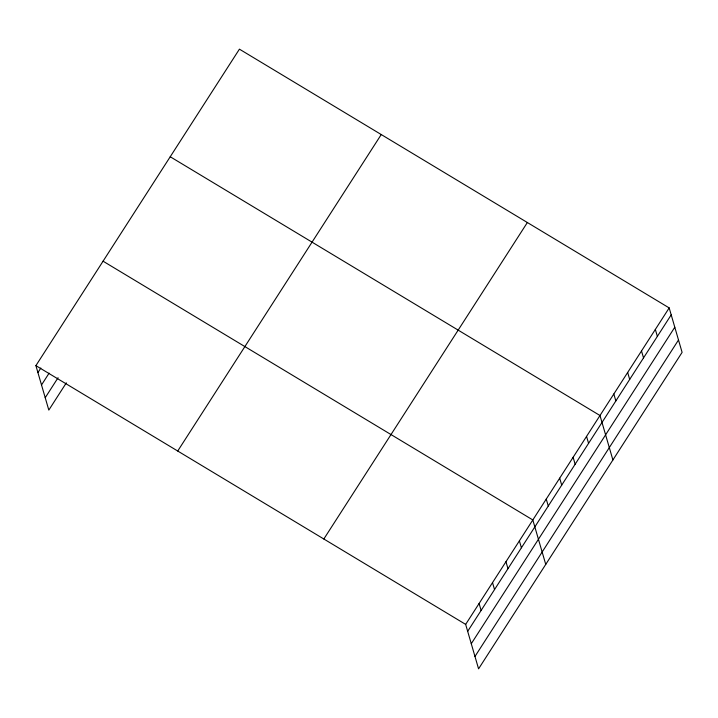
<?xml version="1.0" encoding="UTF-8"?>
<svg xmlns="http://www.w3.org/2000/svg" width="718" height="718" viewBox="0 0 718 718"><rect width="100%" height="100%" fill="white"/><g stroke="black" fill="none" stroke-linecap="round" stroke-linejoin="round"><path stroke-width="1.08" d="M35.9 365.633L239.426 49.156L669.185 307.914L682.1 352.367L478.574 668.844L465.659 624.391L35.9 365.633L48.815 410.086L66.334 382.847M37.919 372.579L40.836 368.038M41.518 384.956L49.111 373.145M45.216 397.709L58.068 377.731M177.723 451.021L381.249 134.544M323.836 538.994L527.362 222.526M465.659 624.391L669.185 307.914M467.678 631.337L671.204 314.861M471.277 643.714L674.794 327.237M474.975 656.467L678.501 339.991M170.229 156.757L599.988 415.516L612.903 459.969M103.06 261.19L532.819 519.949L545.743 564.411M655.346 329.436L657.365 336.383M641.506 350.949L643.525 357.896M627.667 372.471L629.686 379.418M613.827 393.994L615.847 400.94M586.552 436.4L588.572 443.347M573.117 457.285L575.136 464.232M559.69 478.179L561.709 485.126M546.254 499.064L548.274 506.01M519.392 540.842L521.412 547.789M505.957 561.727L507.976 568.674M492.521 582.612L494.54 589.559M479.094 603.497L481.114 610.444"/></g></svg>
